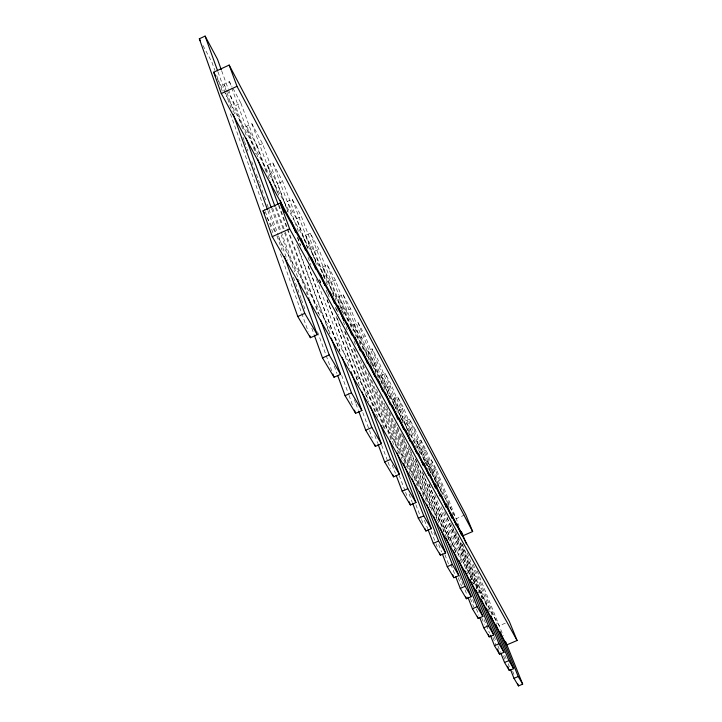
<?xml version="1.0" encoding="UTF-8"?>
<svg xmlns="http://www.w3.org/2000/svg" width="722" height="722" viewBox="0 0 722 722"><rect width="100%" height="100%" fill="white"/><g stroke="black" fill="none" stroke-linecap="round" stroke-linejoin="round"><path stroke-width="0.54" stroke-dasharray="3.61 2.71" d="M226.518 91.631L223.847 84.203L229.415 81.631L232.024 86.514M246.157 135.204L235.408 105.611L240.877 103.102L232.547 87.488M257.745 156.873L246.536 126.224L251.906 123.76L262.537 143.669L287.834 211.636M269.306 178.83L257.258 146.088L262.537 143.669M278.539 194.787L267.591 165.23L272.781 162.865L282.663 181.375L308.312 249.532M288.177 212.178L277.564 183.695L282.663 181.375M327.355 284.775L301.417 216.51L292.202 199.245L287.194 201.519L296.489 218.739L307.978 249.289M296.489 218.739L301.417 216.51M316.218 263.801L305.469 235.372L310.316 233.188L318.925 249.316L344.15 315.135M305.469 235.372L314.16 251.464L318.925 249.316M333.781 296.462L322.563 267.032L327.256 264.92L335.324 280.028L360.368 344.899M322.563 267.032L330.703 282.103L335.324 280.028M347.86 320.839L338.582 296.697L343.13 294.657L350.702 308.835L375.936 373.761M338.582 296.697L346.217 310.839L350.702 308.835M363.356 349.71L353.627 324.548L358.04 322.581L365.161 335.92L389.555 398.318M353.627 324.548L360.81 337.851L365.161 335.92M378.373 377.976L367.778 350.757L372.065 348.852L378.77 361.415L402.93 422.857M367.778 350.757L374.547 363.292L378.77 361.415M390.124 398.472L381.117 375.458L385.277 373.617L391.604 385.467L416.359 448.019M381.117 375.458L387.497 387.281L391.604 385.467M403.165 422.83L393.707 398.779L397.759 396.992L403.742 408.201L428.173 469.742M393.707 398.779L399.744 409.961L403.742 408.201M415.222 429.707L409.555 419.103L405.611 420.836L411.332 431.413L415.222 429.707L436.305 482.576M424.78 461.602L416.892 441.72L420.736 440.032L426.106 450.095L447.342 503.162M416.892 441.72L422.307 451.755L426.106 450.095M435.519 481.43L427.586 461.529L431.332 459.896L436.431 469.444L459.03 525.688M427.586 461.529L432.731 471.051L436.431 469.444M464.778 514.966L456.214 518.676L224.109 91.396M505.292 623.185L499.227 625.766L277.311 235.85M266.905 217.566L275.678 232.962M217.34 78.924L223.585 90.44M202.972 45.54L211.826 61.948L214.858 70.431M223.847 84.203L226.473 89.068M226.997 90.042L235.408 105.611M246.536 126.224L257.258 146.088M267.591 165.23L277.564 183.695M477.188 570.903L503.261 635.811M431.332 459.896L453.254 514.56M473.199 564.288L496.998 623.655M447.748 504.182L448.976 507.232M467.233 552.853L493.036 617.328M420.736 440.032L442.514 494.552M462.387 544.289L487.711 607.689M488.126 608.727L489.363 611.832M432.731 471.051L441.891 494.001M461.466 543.016L486.872 606.633M512.683 671.298L513.938 674.429M436.711 483.614L438.362 487.756M457.802 536.509L483.072 599.874M455.555 531.699L482.269 598.728M504.804 655.278L506.474 659.466M508.144 663.653L509.398 666.803M409.555 419.103L431.178 473.433M452.414 526.798L478.894 593.349M422.307 451.755L431.052 473.731M450.618 522.927L476.845 588.872M503.496 655.865L505.156 660.052M447.108 517.421L473.533 583.981M444.716 511.817L473.37 584.008M494.137 636.326L496.213 641.551M497.873 645.739L500.364 652.02M397.759 396.992L420.033 453.38M441.16 506.727L468.009 574.333M492.946 637.463L495.843 644.791M434.752 494.633L462.315 564.378M484.137 619.53L489.516 633.122M399.744 409.961L410.051 436.097M429.021 484.2L457.053 555.308M481.791 618.05L484.272 624.322M385.277 373.617L409.32 434.581M428.922 484.327L456.024 553.061M422.911 473.027L452.532 548.323M472.684 599.558L474.742 604.792M476.385 608.971L478.857 615.243M422.09 471.601L449.752 541.942M387.497 387.281L397.353 412.388M415.818 459.454L417.045 462.585M417.46 463.632L446.187 536.843M470.392 598.556L473.677 606.922M372.065 348.852L395.53 408.706M415.222 458.912L443.877 531.988M410.177 449.734L438.841 522.963M459.715 576.318L461.358 580.506M461.764 581.553L462.992 584.685M465.04 589.919L467.089 595.154M408.399 446.494L438.2 522.71M374.547 363.292L384.754 389.456M403.129 436.548L432.947 512.936M458.271 577.826L461.538 586.192M358.04 322.581L381.992 384.023M401.36 433.687L430.7 508.956M397.515 427.189L427.262 503.613M450.889 564.333L454.959 574.811M394.898 422.56L424.59 498.938M360.81 337.851L371.37 365.088M389.663 412.226L419.329 488.695M444.933 554.686L448.588 564.108M343.13 294.657L368.473 360.07M386.586 406.82L417.181 485.789M384.023 403.156L413.616 479.67M433.886 532.078L435.095 535.219M438.741 544.65L441.584 551.987M379.637 394.808L410.141 473.84M346.217 310.839L356.325 337.057M376.541 389.501L406.45 467.107M431.115 531.085L435.556 542.619M435.962 543.666L437.18 546.816M327.256 264.92L352.39 330.27M371.613 380.223L402.055 459.373M368.012 373.31L399.456 455.167M424.446 520.237L427.668 528.639M354.177 341.316L355.386 344.475M363.058 364.484L394.068 445.429M330.703 282.103L340.748 308.357M341.154 309.404L342.354 312.563M360.44 359.818L391.387 440.691M415.908 504.759L421.134 518.414M421.531 519.461L422.74 522.611M310.316 233.188L336.01 300.514M346.028 326.768L347.237 329.927M354.457 348.861L385.783 430.953M343.401 321.687L344.602 324.837M353.419 347.968L384.664 429.951M409.103 494.065L412.307 502.476M336.371 308.511L338.771 314.819M345.161 331.642L377.723 417.361M314.16 251.464L324.539 278.809M335.324 307.211L337.318 312.473M344.511 331.407L376.054 414.509M399.212 475.518L405.204 491.303M405.602 492.35L406.802 495.509M292.202 199.245L317.048 264.938M327.987 293.863L329.178 297.013M337.12 318.032L368.789 401.748M326.163 290.118L328.149 295.379M336.109 316.435L367.543 399.6M392.208 464.869L395.394 473.298M319.647 279.649L320.83 282.789M327.147 299.585L359.484 385.512M319.476 279.838L320.667 283.006M327.003 299.856L358.32 383.093M381.703 445.248L387.642 461.051M388.039 462.107L390.421 468.434M272.781 162.865L299.034 233.152M308.104 257.402L310.929 264.757M316.426 279.441L349.809 368.617M374.808 435.583L377.57 442.965M297.599 237.502L300.749 245.94M308.213 265.985L340.035 351.452M362.814 412.641L369.104 429.527M369.493 430.583L372.245 437.965M297.518 237.646L300.253 244.984M308.05 265.94L339.854 351.361M298.087 247.574L330.92 336.253M354.376 399.591L355.549 402.759M355.937 403.815L358.283 410.15M251.906 123.76L278.349 195.229M296.67 244.731L329.719 334.033M279.026 205.238L320.234 317.193M341.614 375.287L348.618 394.302M349.006 395.358L352.498 404.861M240.877 103.102L266.526 172.856M278.512 205.454L318.366 313.844M276.291 207.584L284.793 230.832M285.172 231.888L309.133 297.401M334.25 366.081L336.957 373.482M229.415 81.631L231.329 86.857M231.708 87.904L255.778 153.84M275.389 207.539L284.233 231.771M284.621 232.827L307.283 294.883M272.636 208.126L299.116 281.048M317.545 331.777L331.741 370.882M221.69 70.864L228.161 88.725M228.54 89.772L243.025 129.734M271.625 208.658L279.631 230.751M281.156 234.957L294.522 271.851M226.907 92.687L234.939 114.969M242.962 137.252L244.117 140.429M244.496 141.494L246.789 147.857M247.177 148.922L247.935 151.042M251.761 161.647L254.821 170.139M256.355 174.381L259.415 182.874M259.794 183.929L263.999 195.599M264.378 196.664L265.534 199.841M267.059 204.091L268.593 208.333M268.972 209.389L278.15 234.858M278.53 235.913L287.329 260.317M293.448 277.293L301.092 298.511M301.48 299.576L305.307 310.18M311.805 328.221L314.097 334.584M217.999 71.947L225.201 91.974M225.58 93.03L232.168 111.359M267.844 210.625L275.84 232.872M276.959 235.977L282.112 250.317M216.753 75.729L222.448 91.64M230.408 113.914L264.92 210.436M265.299 211.492L273.268 233.766M280.47 253.918L308.159 331.344"/><path stroke-width="1.08" d="M297.202 279.252L317.283 334.656L310.433 337.706L297.762 316.516L199.326 38.789L205.111 36.1L217.502 59.312L221.311 69.817M213.685 72.218L229.163 65.07L465.726 514.56L472.657 531.545L463.046 535.697L221.284 93.544L213.685 72.218L215.77 76.054M221.284 93.544L237.006 86.306L229.163 65.07M263.07 210.824L280.127 203.081L509.326 621.462L517.096 640.504L506.889 644.845L272.275 236.654L263.07 210.824L264.712 213.712M272.275 236.654L289.63 228.811L517.096 640.504M297.762 316.516L304.774 313.375L317.283 334.656M322.508 357.922L329.205 354.944L340.594 374.321L334.042 377.227L322.508 357.922L314.476 335.64M345.071 395.665L351.479 392.831L361.884 410.547L355.612 413.309L345.071 395.665L337.725 375.593M365.711 430.213L371.857 427.505L381.406 443.768L375.386 446.404L365.711 430.213L358.672 411.206M384.673 461.945L390.575 459.354L399.374 474.336L393.589 476.854L384.673 461.945L377.967 444.021M402.154 491.195L407.831 488.722L415.962 502.557L410.394 504.976L402.154 491.195L396.188 475.401M418.318 518.243L423.787 515.869L431.323 528.694L425.953 531.013L418.318 518.243L412.713 503.523M433.317 543.332L438.588 541.049L445.591 552.971L440.411 555.2L433.317 543.332L428.074 529.686M447.261 566.662L452.351 564.469L458.876 575.578L453.867 577.726L447.261 566.662L442.396 554.081M460.257 588.421L465.176 586.3L471.276 596.679L466.439 598.755L460.257 588.421L455.781 576.905M472.414 608.745L477.17 606.715L482.883 616.417L478.19 618.429L472.414 608.745L467.91 597.238M483.794 627.797L488.406 625.821L493.758 634.936L489.218 636.867L483.794 627.797L479.679 617.337M494.471 645.667L498.947 643.762L503.983 652.327L499.57 654.204L494.471 645.667L490.337 635.216M504.525 662.48L508.866 660.639L513.604 668.698L509.326 670.512L504.525 662.48L500.779 653.067M513.983 678.319L518.206 676.532L522.674 684.14L518.513 685.9L513.983 678.319L510.644 669.944M199.326 38.789L200.364 40.721M237.006 86.306L472.657 531.545M461.439 531.699L466.376 543.982M505.68 641.831L522.674 684.14M456.9 523.649L461.466 535.038M500.256 631.759L518.206 676.532M451.828 514.362L456.385 525.751M495.906 624.494L513.604 668.698M446.205 503.785L451.999 518.297M491.023 615.965L508.866 660.639M517.683 683.815L518.513 685.9M441.25 495.003L446.214 507.449M486.402 608.231L503.983 652.327M435.33 483.866L440.321 496.42M481.285 599.359L498.947 643.762M507.656 666.334L509.326 670.512M430.15 474.706L435.483 488.144M475.942 590.054L493.758 634.936M423.913 463.028L428.814 475.392M470.031 579.441L488.406 625.821M497.503 648.97L499.57 654.204M418.715 454.048L423.218 465.455M464.76 570.579L482.883 616.417M488.388 634.782L489.218 636.867M412.127 441.72L416.612 453.1M458.903 560.371L477.17 606.715M405.755 430.059L410.24 441.458M453.308 550.985L471.276 596.679M477.368 616.335L478.19 618.429M399.194 418.029L403.697 429.536M446.268 538.08L465.176 586.3M392.416 405.629L397.741 419.247M440.212 527.845L458.876 575.578M465.618 596.661L466.439 598.755M385.494 393.003L389.925 404.374M433.534 516.212L452.351 564.469M378.283 379.799L382.705 391.18M426.621 504.173L445.591 552.971M452.649 574.586L453.867 577.726M370.44 365.142L374.844 376.514M419.527 491.853L438.588 541.049M363.13 352.056L367.543 363.482M412.118 478.948L431.323 528.694M439.599 553.106L440.411 555.2M355.17 337.481L360.368 351.009M403.643 463.497L405.232 467.63M405.629 468.659L423.787 515.869M347.327 323.447L351.758 334.999M396.865 452.73L415.962 502.557M425.15 528.919L425.953 531.013M338.004 305.749L343.618 320.46M389.402 440.438L407.831 488.722M330.017 291.787L334.376 303.249M380.819 425.511L399.374 474.336M409.193 501.817L410.394 504.976M320.487 274.026L324.81 285.461M370.341 405.872L390.575 459.354M311.372 257.664L315.695 269.144M361.839 391.757L381.406 443.768M392.795 474.751L393.589 476.854M301.137 238.612L305.433 250.074M350.991 371.767L352.562 375.972M352.95 377.019L371.857 427.505M374.601 444.292L375.386 446.404M291.291 220.914L295.569 232.403M342.129 357.462L361.884 410.547M280.271 200.418L284.549 211.979M331.236 338.14L351.479 392.831M280.127 203.081L289.63 228.811M354.448 410.141L355.612 413.309M269.595 181.213L278.123 204.398M320.649 320.072L340.594 374.321M257.7 159.093L275.01 206.492M308.429 298.024L329.205 354.944M332.896 374.05L334.042 377.227M246.085 138.191L271.246 207.611M205.111 36.1L217.62 70.891M233.251 114.392L267.465 209.57M284.324 256.463L304.774 313.375M309.675 335.586L310.433 337.706"/></g></svg>
